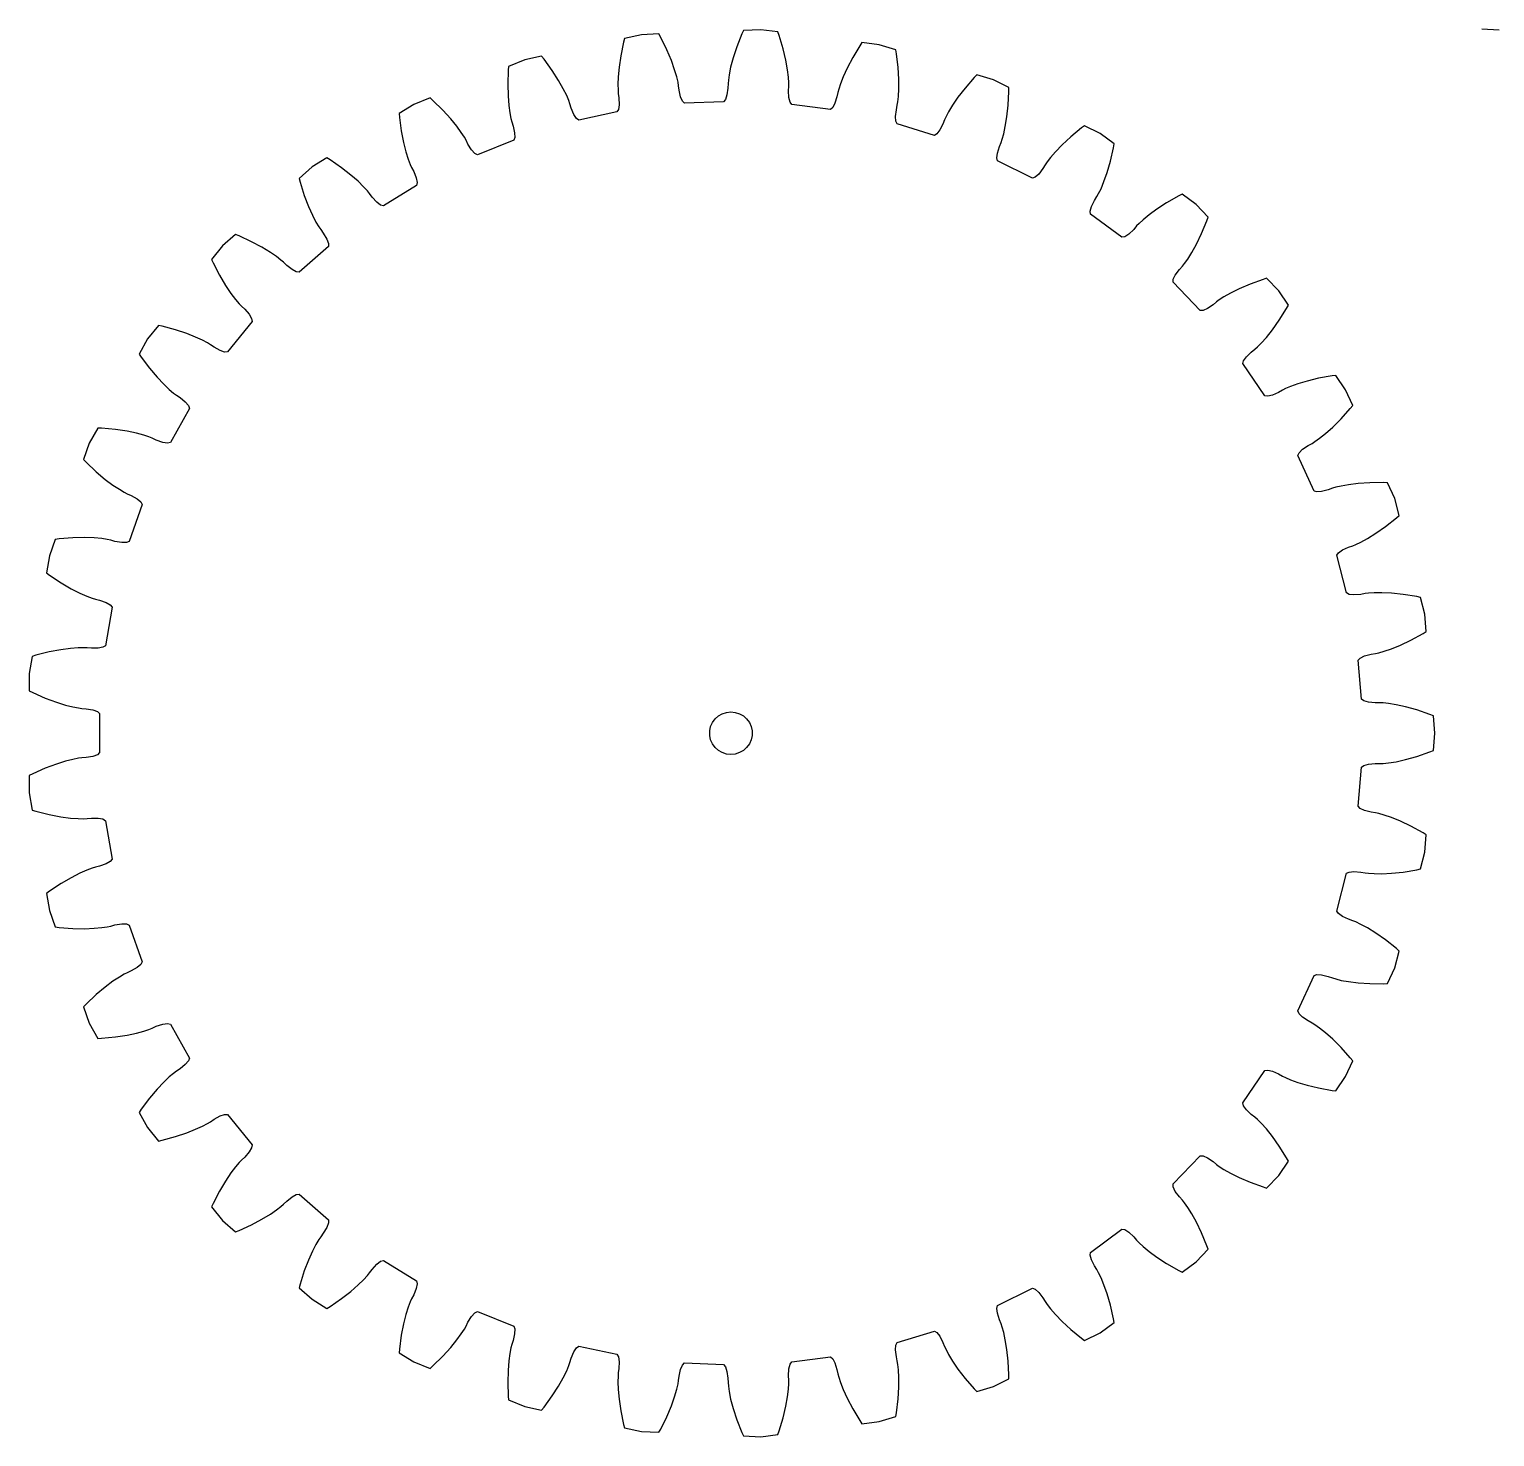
# Model space of a CAD drawing. Extents: x 0 to 203, y 0 to 198.
# Drawn here: x 0 to 103.3, y 0 to 99.2 of the extents above; entities that cross this region are included whole.
import ezdxf

# ---------------------------------------------------------------- set-up
doc = ezdxf.new("R2010")
doc.units = 0

msp = doc.modelspace()

# ---------------------------------------------------------------- linework, layer by layer
for p, q in [((51.58, 99.22), (50.36, 99.17)), ((52.8, 99.07), (51.58, 99.22)), ((102.43, 99.28), (103.65, 99.22)), ((41.9, 98.35), (41.71, 97.39)), ((41.97, 98.61), (41.9, 98.35)), ((43.17, 98.87), (41.97, 98.61)), ((44.39, 98.92), (43.17, 98.87)), ((44.53, 98.68), (44.39, 98.92)), ((44.96, 97.81), (44.53, 98.68)), ((50.25, 98.93), (49.9, 98.02)), ((50.36, 99.17), (50.25, 98.93)), ((52.89, 98.82), (52.8, 99.07)), ((53.17, 97.88), (52.89, 98.82)), ((58.72, 98.31), (58.57, 98.09)), ((59.94, 98.15), (58.72, 98.31)), ((36.13, 97.35), (34.94, 97.09)), ((36.3, 97.14), (36.13, 97.35)), ((41.71, 97.39), (41.59, 96.57)), ((45.28, 97.04), (44.96, 97.81)), ((49.64, 97.23), (49.46, 96.57)), ((49.9, 98.02), (49.64, 97.23)), ((53.36, 97.07), (53.17, 97.88)), ((58.07, 97.25), (57.68, 96.52)), ((58.57, 98.09), (58.07, 97.25)), ((61.11, 97.8), (59.94, 98.15)), ((61.16, 97.53), (61.11, 97.8)), ((61.27, 96.56), (61.16, 97.53)), ((33.78, 96.37), (33.74, 95.39)), ((33.8, 96.63), (33.78, 96.37)), ((34.94, 97.09), (33.8, 96.63)), ((36.88, 96.35), (36.3, 97.14)), ((37.32, 95.65), (36.88, 96.35)), ((41.59, 96.57), (41.53, 95.89)), ((45.51, 96.4), (45.28, 97.04)), ((45.66, 95.89), (45.51, 96.4)), ((49.46, 96.57), (49.35, 96.04)), ((53.48, 96.4), (53.36, 97.07)), ((53.54, 95.87), (53.48, 96.4)), ((57.68, 96.52), (57.4, 95.9)), ((61.32, 95.73), (61.27, 96.56)), ((33.74, 95.39), (33.76, 94.56)), ((37.66, 95.06), (37.32, 95.65)), ((41.53, 95.89), (41.51, 95.36)), ((41.51, 95.36), (41.52, 94.97)), ((45.75, 95.51), (45.66, 95.89)), ((45.79, 95.27), (45.75, 95.51)), ((45.83, 94.96), (45.79, 95.27)), ((49.26, 95.1), (49.2, 94.63)), ((49.28, 95.42), (49.26, 95.1)), ((49.3, 95.66), (49.28, 95.42)), ((49.35, 96.04), (49.3, 95.66)), ((53.56, 95.48), (53.54, 95.87)), ((53.55, 94.92), (53.56, 95.23)), ((53.56, 95.23), (53.56, 95.48)), ((57.2, 95.4), (57.08, 95.03)), ((57.4, 95.9), (57.2, 95.4)), ((61.32, 95.05), (61.32, 95.73)), ((66, 95.11), (65.49, 94.46)), ((66.64, 95.85), (66, 95.11)), ((66.82, 96.05), (66.64, 95.85)), ((67.99, 95.69), (66.82, 96.05)), ((69.09, 95.14), (67.99, 95.69)), ((69.09, 94.87), (69.09, 95.14)), ((28.26, 94.41), (27.12, 93.95)), ((28.46, 94.23), (28.26, 94.41)), ((29.16, 93.55), (28.46, 94.23)), ((33.76, 94.56), (33.82, 93.88)), ((37.9, 94.58), (37.66, 95.06)), ((38.05, 94.22), (37.9, 94.58)), ((38.13, 93.99), (38.05, 94.22)), ((41.52, 94.97), (41.54, 94.72)), ((41.54, 94.72), (41.58, 94.41)), ((41.58, 94.41), (41.6, 93.93)), ((45.93, 94.49), (45.83, 94.96)), ((46.07, 94.18), (45.93, 94.49)), ((46.21, 94.03), (46.07, 94.18)), ((48.96, 94.14), (46.21, 94.03)), ((49.1, 94.31), (48.96, 94.14)), ((49.2, 94.63), (49.1, 94.31)), ((53.57, 94.44), (53.55, 94.92)), ((53.65, 94.11), (53.57, 94.44)), ((53.77, 93.94), (53.65, 94.11)), ((56.96, 94.48), (56.82, 94.03)), ((57.02, 94.79), (56.96, 94.48)), ((57.08, 95.03), (57.02, 94.79)), ((61.21, 93.89), (61.25, 94.13)), ((61.25, 94.13), (61.3, 94.51)), ((61.3, 94.51), (61.32, 95.05)), ((65.49, 94.46), (65.11, 93.89)), ((69.04, 93.89), (69.09, 94.87)), ((27.12, 93.95), (26.08, 93.31)), ((26.08, 93.31), (26.1, 93.04)), ((26.1, 93.04), (26.23, 92.08)), ((29.72, 92.94), (29.16, 93.55)), ((33.82, 93.88), (33.89, 93.35)), ((33.89, 93.35), (33.97, 92.97)), ((38.22, 93.69), (38.13, 93.99)), ((38.4, 93.24), (38.22, 93.69)), ((38.58, 92.96), (38.4, 93.24)), ((41.44, 93.42), (38.75, 92.84)), ((41.55, 93.6), (41.44, 93.42)), ((41.6, 93.93), (41.55, 93.6)), ((56.5, 93.59), (53.77, 93.94)), ((56.66, 93.73), (56.5, 93.59)), ((56.82, 94.03), (56.66, 93.73)), ((61.08, 93.11), (61.15, 93.58)), ((61.11, 92.77), (61.08, 93.11)), ((61.15, 93.58), (61.21, 93.89)), ((64.65, 93.09), (64.55, 92.87)), ((64.83, 93.43), (64.65, 93.09)), ((65.11, 93.89), (64.83, 93.43)), ((68.83, 92.39), (68.95, 93.07)), ((68.95, 93.07), (69.04, 93.89)), ((26.23, 92.08), (26.39, 91.26)), ((30.15, 92.41), (29.72, 92.94)), ((30.46, 91.97), (30.15, 92.41)), ((33.97, 92.97), (34.03, 92.73)), ((34.03, 92.73), (34.12, 92.43)), ((34.12, 92.43), (34.22, 91.96)), ((38.75, 92.84), (38.58, 92.96)), ((61.2, 92.58), (61.11, 92.77)), ((63.83, 91.77), (61.2, 92.58)), ((64.22, 92.15), (64.01, 91.88)), ((64.43, 92.57), (64.22, 92.15)), ((64.55, 92.87), (64.43, 92.57)), ((68.72, 91.87), (68.83, 92.39)), ((74.2, 92.29), (73.45, 91.67)), ((74.42, 92.45), (74.2, 92.29)), ((75.51, 91.9), (74.42, 92.45)), ((26.39, 91.26), (26.56, 90.6)), ((30.68, 91.64), (30.46, 91.97)), ((30.8, 91.43), (30.68, 91.64)), ((30.93, 91.15), (30.8, 91.43)), ((31.18, 90.74), (30.93, 91.15)), ((34.16, 91.43), (31.6, 90.4)), ((34.23, 91.63), (34.16, 91.43)), ((34.22, 91.96), (34.23, 91.63)), ((64.01, 91.88), (63.83, 91.77)), ((68.27, 90.52), (68.41, 90.98)), ((68.41, 90.98), (68.53, 91.27)), ((68.53, 91.27), (68.61, 91.5)), ((68.61, 91.5), (68.72, 91.87)), ((72.84, 91.11), (72.37, 90.61)), ((73.45, 91.67), (72.84, 91.11)), ((76.5, 91.17), (75.51, 91.9)), ((76.45, 90.9), (76.5, 91.17)), ((20.99, 90.18), (19.95, 89.54)), ((21.22, 90.04), (20.99, 90.18)), ((22.02, 89.48), (21.22, 90.04)), ((26.56, 90.6), (26.72, 90.09)), ((26.72, 90.09), (26.86, 89.72)), ((31.41, 90.5), (31.18, 90.74)), ((31.6, 90.4), (31.41, 90.5)), ((68.23, 90.18), (68.27, 90.52)), ((68.29, 89.98), (68.23, 90.18)), ((70.75, 88.74), (68.29, 89.98)), ((72.01, 90.21), (71.78, 89.9)), ((72.37, 90.61), (72.01, 90.21)), ((76.01, 89.15), (76.24, 89.95)), ((76.24, 89.95), (76.45, 90.9)), ((19.95, 89.54), (19.03, 88.73)), ((22.68, 88.97), (22.02, 89.48)), ((23.19, 88.53), (22.68, 88.97)), ((26.86, 89.72), (26.96, 89.5)), ((26.96, 89.5), (27.11, 89.22)), ((27.11, 89.22), (27.29, 88.78)), ((71.19, 89.04), (70.94, 88.82)), ((71.48, 89.43), (71.19, 89.04)), ((71.64, 89.7), (71.48, 89.43)), ((71.78, 89.9), (71.64, 89.7)), ((75.79, 88.51), (76.01, 89.15)), ((19.03, 88.73), (19.1, 88.47)), ((19.1, 88.47), (19.39, 87.54)), ((23.58, 88.15), (23.19, 88.53)), ((23.84, 87.86), (23.58, 88.15)), ((24, 87.67), (23.84, 87.86)), ((27.31, 88.24), (24.97, 86.79)), ((27.29, 88.78), (27.35, 88.45)), ((27.35, 88.45), (27.31, 88.24)), ((70.94, 88.82), (70.75, 88.74)), ((75.41, 87.66), (75.58, 88.01)), ((75.58, 88.01), (75.79, 88.51)), ((19.39, 87.54), (19.69, 86.76)), ((24.18, 87.42), (24, 87.67)), ((24.5, 87.06), (24.18, 87.42)), ((24.76, 86.85), (24.5, 87.06)), ((24.97, 86.79), (24.76, 86.85)), ((74.91, 86.75), (75.13, 87.18)), ((75.13, 87.18), (75.29, 87.45)), ((75.29, 87.45), (75.41, 87.66)), ((80.21, 87.01), (79.52, 86.56)), ((81.06, 87.5), (80.21, 87.01)), ((81.3, 87.62), (81.06, 87.5)), ((82.28, 86.89), (81.3, 87.62)), ((83.13, 86), (82.28, 86.89)), ((19.69, 86.76), (19.97, 86.14)), ((19.97, 86.14), (20.21, 85.66)), ((74.82, 86.43), (74.91, 86.75)), ((74.84, 86.22), (74.82, 86.43)), ((77.05, 84.58), (74.84, 86.22)), ((78.55, 85.82), (78.26, 85.55)), ((78.97, 86.16), (78.55, 85.82)), ((79.52, 86.56), (78.97, 86.16)), ((83.04, 85.75), (83.13, 86)), ((14.55, 84.78), (13.63, 83.97)), ((14.8, 84.68), (14.55, 84.78)), ((20.21, 85.66), (20.41, 85.32)), ((20.41, 85.32), (20.55, 85.12)), ((20.55, 85.12), (20.73, 84.87)), ((20.73, 84.87), (20.99, 84.46)), ((77.54, 84.81), (77.26, 84.62)), ((77.89, 85.14), (77.54, 84.81)), ((78.09, 85.38), (77.89, 85.14)), ((78.26, 85.55), (78.09, 85.38)), ((82.31, 84.1), (82.67, 84.85)), ((82.67, 84.85), (83.04, 85.75)), ((13.63, 83.97), (12.86, 83.02)), ((15.68, 84.27), (14.8, 84.68)), ((16.41, 83.88), (15.68, 84.27)), ((17, 83.52), (16.41, 83.88)), ((21.1, 83.94), (19.04, 82.12)), ((20.99, 84.46), (21.1, 84.15)), ((21.1, 84.15), (21.1, 83.94)), ((77.26, 84.62), (77.05, 84.58)), ((81.98, 83.5), (82.31, 84.1)), ((12.86, 83.02), (12.97, 82.77)), ((12.97, 82.77), (13.42, 81.91)), ((17.44, 83.22), (17, 83.52)), ((17.75, 82.98), (17.44, 83.22)), ((17.93, 82.82), (17.75, 82.98)), ((18.16, 82.6), (17.93, 82.82)), ((81.32, 82.54), (81.47, 82.73)), ((81.47, 82.73), (81.7, 83.05)), ((81.7, 83.05), (81.98, 83.5)), ((13.42, 81.91), (13.84, 81.19)), ((18.53, 82.3), (18.16, 82.6)), ((18.83, 82.14), (18.53, 82.3)), ((19.04, 82.12), (18.83, 82.14)), ((80.68, 81.62), (80.82, 81.92)), ((80.82, 81.92), (81.11, 82.31)), ((81.11, 82.31), (81.32, 82.54)), ((87.26, 81.69), (87.01, 81.61)), ((88.11, 80.81), (87.26, 81.69)), ((13.84, 81.19), (14.22, 80.62)), ((14.22, 80.62), (14.54, 80.2)), ((80.66, 81.41), (80.68, 81.62)), ((82.57, 79.42), (80.66, 81.41)), ((84.72, 80.65), (84.25, 80.38)), ((85.33, 80.95), (84.72, 80.65)), ((86.09, 81.28), (85.33, 80.95)), ((87.01, 81.61), (86.09, 81.28)), ((88.8, 79.79), (88.11, 80.81)), ((14.54, 80.2), (14.79, 79.9)), ((14.79, 79.9), (14.96, 79.72)), ((14.96, 79.72), (15.19, 79.51)), ((83.48, 79.83), (83.09, 79.56)), ((83.73, 80.03), (83.48, 79.83)), ((83.92, 80.17), (83.73, 80.03)), ((84.25, 80.38), (83.92, 80.17)), ((88.67, 79.56), (88.8, 79.79)), ((15.71, 78.65), (13.98, 76.51)), ((15.19, 79.51), (15.51, 79.15)), ((15.51, 79.15), (15.68, 78.86)), ((15.68, 78.86), (15.71, 78.65)), ((82.78, 79.43), (82.57, 79.42)), ((83.09, 79.56), (82.78, 79.43)), ((87.67, 78.06), (88.15, 78.73)), ((88.15, 78.73), (88.67, 79.56)), ((9.11, 78.37), (8.34, 77.42)), ((9.37, 78.31), (9.11, 78.37)), ((10.31, 78.06), (9.37, 78.31)), ((11.1, 77.8), (10.31, 78.06)), ((11.73, 77.55), (11.1, 77.8)), ((12.22, 77.32), (11.73, 77.55)), ((86.88, 77.12), (87.24, 77.52)), ((87.24, 77.52), (87.67, 78.06)), ((8.34, 77.42), (7.74, 76.35)), ((12.56, 77.14), (12.22, 77.32)), ((12.77, 77.01), (12.56, 77.14)), ((13.03, 76.83), (12.77, 77.01)), ((13.45, 76.6), (13.03, 76.83)), ((13.77, 76.49), (13.45, 76.6)), ((13.98, 76.51), (13.77, 76.49)), ((85.83, 76.16), (86.18, 76.49)), ((86.18, 76.49), (86.42, 76.69)), ((86.42, 76.69), (86.61, 76.85)), ((86.61, 76.85), (86.88, 77.12)), ((7.74, 76.35), (7.89, 76.13)), ((7.89, 76.13), (8.48, 75.35)), ((85.59, 75.68), (85.64, 75.88)), ((87.13, 73.4), (85.59, 75.68)), ((85.64, 75.88), (85.83, 76.16)), ((8.48, 75.35), (9.01, 74.71)), ((9.01, 74.71), (9.48, 74.22)), ((90.11, 74.44), (89.46, 74.25)), ((90.92, 74.64), (90.11, 74.44)), ((91.88, 74.81), (90.92, 74.64)), ((92.14, 74.84), (91.88, 74.81)), ((92.83, 73.83), (92.14, 74.84)), ((9.48, 74.22), (9.87, 73.85)), ((9.87, 73.85), (10.17, 73.6)), ((10.17, 73.6), (10.37, 73.45)), ((10.37, 73.45), (10.63, 73.28)), ((87.34, 73.37), (87.13, 73.4)), ((87.67, 73.45), (87.34, 73.37)), ((88.1, 73.64), (87.67, 73.45)), ((88.37, 73.8), (88.1, 73.64)), ((88.59, 73.91), (88.37, 73.8)), ((88.95, 74.06), (88.59, 73.91)), ((89.46, 74.25), (88.95, 74.06)), ((93.33, 72.71), (92.83, 73.83)), ((11.29, 72.52), (9.95, 70.12)), ((10.63, 73.28), (11, 72.98)), ((11, 72.98), (11.22, 72.72)), ((11.22, 72.72), (11.29, 72.52)), ((92.51, 71.78), (93.16, 72.5)), ((93.16, 72.5), (93.33, 72.71)), ((91.93, 71.19), (92.51, 71.78)), ((4.83, 71.13), (4.23, 70.07)), ((5.09, 71.12), (4.83, 71.13)), ((6.07, 71.03), (5.09, 71.12)), ((6.89, 70.91), (6.07, 71.03)), ((7.55, 70.77), (6.89, 70.91)), ((8.07, 70.63), (7.55, 70.77)), ((8.44, 70.5), (8.07, 70.63)), ((8.67, 70.41), (8.44, 70.5)), ((8.95, 70.28), (8.67, 70.41)), ((9.41, 70.12), (8.95, 70.28)), ((90.67, 70.18), (90.99, 70.41)), ((90.99, 70.41), (91.41, 70.74)), ((91.41, 70.74), (91.93, 71.19)), ((4.23, 70.07), (3.82, 68.91)), ((9.74, 70.07), (9.41, 70.12)), ((9.95, 70.12), (9.74, 70.07)), ((89.47, 69.2), (89.56, 69.39)), ((89.56, 69.39), (89.8, 69.63)), ((89.8, 69.63), (90.19, 69.9)), ((90.19, 69.9), (90.47, 70.05)), ((90.47, 70.05), (90.67, 70.18)), ((3.82, 68.91), (4.01, 68.72)), ((4.01, 68.72), (4.72, 68.05)), ((90.61, 66.69), (89.47, 69.2)), ((4.72, 68.05), (5.35, 67.51)), ((5.35, 67.51), (5.9, 67.11)), ((93.72, 67.22), (93.04, 67.13)), ((94.55, 67.27), (93.72, 67.22)), ((95.53, 67.28), (94.55, 67.27)), ((95.79, 67.27), (95.53, 67.28)), ((96.3, 66.15), (95.79, 67.27)), ((5.9, 67.11), (6.35, 66.81)), ((6.35, 66.81), (6.68, 66.61)), ((6.68, 66.61), (6.9, 66.5)), ((6.9, 66.5), (7.19, 66.38)), ((7.19, 66.38), (7.61, 66.14)), ((7.61, 66.14), (7.86, 65.92)), ((90.81, 66.63), (90.61, 66.69)), ((91.14, 66.65), (90.81, 66.63)), ((91.61, 66.77), (91.14, 66.65)), ((91.9, 66.88), (91.61, 66.77)), ((92.14, 66.95), (91.9, 66.88)), ((92.52, 67.04), (92.14, 66.95)), ((93.04, 67.13), (92.52, 67.04)), ((96.61, 64.97), (96.3, 66.15)), ((7.97, 65.74), (7.05, 63.14)), ((7.86, 65.92), (7.97, 65.74)), ((94.96, 63.71), (95.64, 64.19)), ((95.64, 64.19), (96.41, 64.79)), ((96.41, 64.79), (96.61, 64.97)), ((1.83, 63.28), (1.42, 62.12)), ((2.1, 63.31), (1.83, 63.28)), ((3.07, 63.39), (2.1, 63.31)), ((3.9, 63.4), (3.07, 63.39)), ((4.58, 63.38), (3.9, 63.4)), ((5.12, 63.33), (4.58, 63.38)), ((5.5, 63.27), (5.12, 63.33)), ((5.74, 63.22), (5.5, 63.27)), ((6.04, 63.14), (5.74, 63.22)), ((6.52, 63.05), (6.04, 63.14)), ((6.85, 63.06), (6.52, 63.05)), ((7.05, 63.14), (6.85, 63.06)), ((93.56, 62.92), (93.91, 63.09)), ((93.91, 63.09), (94.38, 63.35)), ((94.38, 63.35), (94.96, 63.71)), ((1.42, 62.12), (1.22, 60.92)), ((92.21, 62.16), (92.32, 62.34)), ((92.9, 59.5), (92.21, 62.16)), ((92.32, 62.34), (92.6, 62.53)), ((92.6, 62.53), (93.04, 62.73)), ((93.04, 62.73), (93.33, 62.83)), ((93.33, 62.83), (93.56, 62.92)), ((1.22, 60.92), (1.43, 60.76)), ((1.43, 60.76), (2.25, 60.22)), ((2.25, 60.22), (2.96, 59.8)), ((2.96, 59.8), (3.57, 59.49)), ((3.57, 59.49), (4.06, 59.27)), ((4.06, 59.27), (4.43, 59.14)), ((4.43, 59.14), (4.66, 59.06)), ((4.66, 59.06), (4.96, 58.99)), ((4.96, 58.99), (5.41, 58.83)), ((93.09, 59.4), (92.9, 59.5)), ((93.42, 59.36), (93.09, 59.4)), ((93.9, 59.4), (93.42, 59.36)), ((94.21, 59.46), (93.9, 59.4)), ((94.45, 59.49), (94.21, 59.46)), ((94.84, 59.51), (94.45, 59.49)), ((95.38, 59.52), (94.84, 59.51)), ((96.06, 59.49), (95.38, 59.52)), ((96.89, 59.4), (96.06, 59.49)), ((97.85, 59.25), (96.89, 59.4)), ((98.11, 59.19), (97.85, 59.25)), ((98.42, 58), (98.11, 59.19)), ((5.84, 58.49), (5.37, 55.78)), ((5.41, 58.83), (5.71, 58.66)), ((5.71, 58.66), (5.84, 58.49)), ((98.52, 56.78), (98.42, 58)), ((96.06, 55.56), (96.69, 55.82)), ((96.69, 55.82), (97.44, 56.17)), ((97.44, 56.17), (98.3, 56.64)), ((98.3, 56.64), (98.52, 56.78)), ((0.21, 55.03), (0, 53.82)), ((0.46, 55.11), (0.21, 55.03)), ((1.41, 55.35), (0.46, 55.11)), ((2.22, 55.5), (1.41, 55.35)), ((2.9, 55.59), (2.22, 55.5)), ((3.44, 55.63), (2.9, 55.59)), ((3.83, 55.64), (3.44, 55.63)), ((4.07, 55.63), (3.83, 55.64)), ((4.38, 55.6), (4.07, 55.63)), ((4.86, 55.6), (4.38, 55.6)), ((5.19, 55.67), (4.86, 55.6)), ((5.37, 55.78), (5.19, 55.67)), ((93.71, 54.76), (93.86, 54.91)), ((93.86, 54.91), (94.16, 55.06)), ((94.16, 55.06), (94.63, 55.18)), ((94.63, 55.18), (94.94, 55.23)), ((94.94, 55.23), (95.17, 55.28)), ((95.17, 55.28), (95.55, 55.39)), ((95.55, 55.39), (96.06, 55.56)), ((0, 53.82), (0, 52.6)), ((93.95, 52.02), (93.71, 54.76)), ((0, 52.6), (0.24, 52.48)), ((0.24, 52.48), (1.13, 52.08)), ((1.13, 52.08), (1.91, 51.79)), ((1.91, 51.79), (2.56, 51.59)), ((94.12, 51.89), (93.95, 52.02)), ((94.44, 51.8), (94.12, 51.89)), ((94.92, 51.75), (94.44, 51.8)), ((95.23, 51.76), (94.92, 51.75)), ((95.47, 51.75), (95.23, 51.76)), ((95.86, 51.71), (95.47, 51.75)), ((96.39, 51.62), (95.86, 51.71)), ((2.56, 51.59), (3.08, 51.46)), ((3.08, 51.46), (3.46, 51.39)), ((3.46, 51.39), (3.71, 51.35)), ((3.71, 51.35), (4.02, 51.33)), ((4.02, 51.33), (4.49, 51.25)), ((4.49, 51.25), (4.81, 51.13)), ((4.81, 51.13), (4.96, 50.99)), ((4.96, 50.99), (4.96, 48.24)), ((48.36, 50.62), (48.6, 50.83)), ((48.6, 50.83), (48.87, 50.98)), ((48.87, 50.98), (49.17, 51.08)), ((49.17, 51.08), (49.48, 51.11)), ((49.48, 51.11), (49.79, 51.08)), ((49.79, 51.08), (50.09, 50.98)), ((50.09, 50.98), (50.36, 50.83)), ((50.36, 50.83), (50.59, 50.62)), ((97.06, 51.47), (96.39, 51.62)), ((97.86, 51.25), (97.06, 51.47)), ((98.78, 50.93), (97.86, 51.25)), ((99.03, 50.83), (98.78, 50.93)), ((99.13, 49.61), (99.03, 50.83)), ((47.99, 49.77), (48.05, 50.08)), ((47.99, 49.45), (47.99, 49.77)), ((48.05, 50.08), (48.18, 50.36)), ((48.18, 50.36), (48.36, 50.62)), ((50.59, 50.62), (50.78, 50.36)), ((50.78, 50.36), (50.9, 50.08)), ((50.9, 50.08), (50.97, 49.77)), ((50.97, 49.77), (50.97, 49.45)), ((99.03, 48.39), (99.13, 49.61)), ((48.05, 49.15), (47.99, 49.45)), ((48.18, 48.86), (48.05, 49.15)), ((48.36, 48.61), (48.18, 48.86)), ((48.6, 48.4), (48.36, 48.61)), ((50.59, 48.61), (50.36, 48.4)), ((50.78, 48.86), (50.59, 48.61)), ((50.9, 49.15), (50.78, 48.86)), ((50.97, 49.45), (50.9, 49.15)), ((2.56, 47.63), (1.91, 47.43)), ((3.08, 47.76), (2.56, 47.63)), ((3.46, 47.84), (3.08, 47.76)), ((3.71, 47.87), (3.46, 47.84)), ((4.02, 47.89), (3.71, 47.87)), ((4.49, 47.97), (4.02, 47.89)), ((4.81, 48.09), (4.49, 47.97)), ((4.96, 48.24), (4.81, 48.09)), ((48.87, 48.24), (48.6, 48.4)), ((49.17, 48.14), (48.87, 48.24)), ((49.48, 48.11), (49.17, 48.14)), ((49.79, 48.14), (49.48, 48.11)), ((50.09, 48.24), (49.79, 48.14)), ((50.36, 48.4), (50.09, 48.24)), ((95.86, 47.52), (96.39, 47.6)), ((96.39, 47.6), (97.06, 47.75)), ((97.06, 47.75), (97.86, 47.97)), ((97.86, 47.97), (98.78, 48.29)), ((98.78, 48.29), (99.03, 48.39)), ((0.24, 46.75), (0, 46.62)), ((0, 46.62), (0, 45.4)), ((1.13, 47.14), (0.24, 46.75)), ((1.91, 47.43), (1.13, 47.14)), ((93.71, 44.47), (93.95, 47.21)), ((93.95, 47.21), (94.12, 47.34)), ((94.12, 47.34), (94.44, 47.43)), ((94.44, 47.43), (94.92, 47.47)), ((94.92, 47.47), (95.23, 47.47)), ((95.23, 47.47), (95.47, 47.48)), ((95.47, 47.48), (95.86, 47.52)), ((0, 45.4), (0.21, 44.19)), ((93.86, 44.31), (93.71, 44.47)), ((0.21, 44.19), (0.46, 44.11)), ((0.46, 44.11), (1.41, 43.88)), ((1.41, 43.88), (2.22, 43.72)), ((2.22, 43.72), (2.9, 43.63)), ((2.9, 43.63), (3.44, 43.59)), ((3.44, 43.59), (3.83, 43.58)), ((3.83, 43.58), (4.07, 43.59)), ((4.07, 43.59), (4.38, 43.62)), ((4.38, 43.62), (4.86, 43.62)), ((4.86, 43.62), (5.19, 43.56)), ((5.19, 43.56), (5.37, 43.44)), ((5.37, 43.44), (5.84, 40.73)), ((94.16, 44.16), (93.86, 44.31)), ((94.63, 44.04), (94.16, 44.16)), ((94.94, 43.99), (94.63, 44.04)), ((95.17, 43.94), (94.94, 43.99)), ((95.55, 43.84), (95.17, 43.94)), ((96.06, 43.66), (95.55, 43.84)), ((96.69, 43.4), (96.06, 43.66)), ((97.44, 43.05), (96.69, 43.4)), ((98.3, 42.58), (97.44, 43.05)), ((98.52, 42.44), (98.3, 42.58)), ((98.42, 41.22), (98.52, 42.44)), ((5.41, 40.39), (4.96, 40.24)), ((5.71, 40.57), (5.41, 40.39)), ((5.84, 40.73), (5.71, 40.57)), ((98.11, 40.04), (98.42, 41.22)), ((2.96, 39.42), (2.25, 39.01)), ((3.57, 39.73), (2.96, 39.42)), ((4.06, 39.95), (3.57, 39.73)), ((4.43, 40.09), (4.06, 39.95)), ((4.66, 40.16), (4.43, 40.09)), ((4.96, 40.24), (4.66, 40.16)), ((92.21, 37.06), (92.9, 39.73)), ((92.9, 39.73), (93.09, 39.82)), ((93.09, 39.82), (93.42, 39.86)), ((93.42, 39.86), (93.9, 39.82)), ((93.9, 39.82), (94.21, 39.76)), ((94.21, 39.76), (94.45, 39.73)), ((94.45, 39.73), (94.84, 39.71)), ((94.84, 39.71), (95.38, 39.7)), ((95.38, 39.7), (96.06, 39.74)), ((96.06, 39.74), (96.89, 39.82)), ((96.89, 39.82), (97.85, 39.98)), ((97.85, 39.98), (98.11, 40.04)), ((1.43, 38.47), (1.22, 38.31)), ((1.22, 38.31), (1.42, 37.1)), ((2.25, 39.01), (1.43, 38.47)), ((1.42, 37.1), (1.83, 35.95)), ((92.32, 36.89), (92.21, 37.06)), ((92.6, 36.69), (92.32, 36.89)), ((93.04, 36.49), (92.6, 36.69)), ((93.33, 36.39), (93.04, 36.49)), ((93.56, 36.3), (93.33, 36.39)), ((93.91, 36.13), (93.56, 36.3)), ((1.83, 35.95), (2.1, 35.91)), ((2.1, 35.91), (3.07, 35.84)), ((3.07, 35.84), (3.9, 35.82)), ((3.9, 35.82), (4.58, 35.85)), ((4.58, 35.85), (5.12, 35.9)), ((5.12, 35.9), (5.5, 35.96)), ((5.5, 35.96), (5.74, 36.01)), ((5.74, 36.01), (6.04, 36.09)), ((6.04, 36.09), (6.52, 36.17)), ((6.52, 36.17), (6.85, 36.16)), ((6.85, 36.16), (7.05, 36.08)), ((7.05, 36.08), (7.97, 33.49)), ((94.38, 35.88), (93.91, 36.13)), ((94.96, 35.52), (94.38, 35.88)), ((95.64, 35.04), (94.96, 35.52)), ((96.41, 34.43), (95.64, 35.04)), ((96.3, 33.07), (96.61, 34.25)), ((96.61, 34.25), (96.41, 34.43)), ((7.61, 33.08), (7.19, 32.85)), ((7.86, 33.3), (7.61, 33.08)), ((7.97, 33.49), (7.86, 33.3)), ((5.9, 32.12), (5.35, 31.71)), ((6.35, 32.41), (5.9, 32.12)), ((6.68, 32.61), (6.35, 32.41)), ((6.9, 32.72), (6.68, 32.61)), ((7.19, 32.85), (6.9, 32.72)), ((89.47, 30.02), (90.61, 32.53)), ((90.61, 32.53), (90.81, 32.59)), ((90.81, 32.59), (91.14, 32.57)), ((91.14, 32.57), (91.61, 32.45)), ((91.61, 32.45), (91.9, 32.35)), ((91.9, 32.35), (92.14, 32.28)), ((92.14, 32.28), (92.52, 32.18)), ((92.52, 32.18), (93.04, 32.09)), ((93.04, 32.09), (93.72, 32)), ((95.79, 31.95), (96.3, 33.07)), ((4.72, 31.18), (4.01, 30.51)), ((5.35, 31.71), (4.72, 31.18)), ((93.72, 32), (94.55, 31.95)), ((94.55, 31.95), (95.53, 31.94)), ((95.53, 31.94), (95.79, 31.95)), ((4.01, 30.51), (3.82, 30.31)), ((3.82, 30.31), (4.23, 29.16)), ((89.56, 29.83), (89.47, 30.02)), ((4.23, 29.16), (4.83, 28.09)), ((8.67, 28.81), (8.95, 28.94)), ((8.95, 28.94), (9.41, 29.1)), ((9.41, 29.1), (9.74, 29.15)), ((9.74, 29.15), (9.95, 29.1)), ((9.95, 29.1), (11.29, 26.7)), ((89.8, 29.59), (89.56, 29.83)), ((90.19, 29.32), (89.8, 29.59)), ((90.47, 29.17), (90.19, 29.32)), ((90.67, 29.04), (90.47, 29.17)), ((90.99, 28.82), (90.67, 29.04)), ((4.83, 28.09), (5.09, 28.1)), ((5.09, 28.1), (6.07, 28.19)), ((6.07, 28.19), (6.89, 28.32)), ((6.89, 28.32), (7.55, 28.46)), ((7.55, 28.46), (8.07, 28.6)), ((8.07, 28.6), (8.44, 28.72)), ((8.44, 28.72), (8.67, 28.81)), ((91.41, 28.48), (90.99, 28.82)), ((91.93, 28.03), (91.41, 28.48)), ((92.51, 27.45), (91.93, 28.03)), ((93.16, 26.72), (92.51, 27.45)), ((10.63, 25.94), (10.37, 25.77)), ((11, 26.24), (10.63, 25.94)), ((11.22, 26.5), (11, 26.24)), ((11.29, 26.7), (11.22, 26.5)), ((87.13, 25.83), (87.34, 25.85)), ((87.34, 25.85), (87.67, 25.78)), ((92.83, 25.39), (93.33, 26.51)), ((93.33, 26.51), (93.16, 26.72)), ((9.48, 25), (9.01, 24.51)), ((9.87, 25.37), (9.48, 25)), ((10.17, 25.62), (9.87, 25.37)), ((10.37, 25.77), (10.17, 25.62)), ((85.59, 23.55), (87.13, 25.83)), ((87.67, 25.78), (88.1, 25.58)), ((88.1, 25.58), (88.37, 25.42)), ((88.37, 25.42), (88.59, 25.32)), ((88.59, 25.32), (88.95, 25.16)), ((88.95, 25.16), (89.46, 24.98)), ((89.46, 24.98), (90.11, 24.78)), ((92.14, 24.38), (92.83, 25.39)), ((8.48, 23.88), (7.89, 23.1)), ((9.01, 24.51), (8.48, 23.88)), ((90.11, 24.78), (90.92, 24.59)), ((90.92, 24.59), (91.88, 24.41)), ((91.88, 24.41), (92.14, 24.38)), ((7.89, 23.1), (7.74, 22.87)), ((7.74, 22.87), (8.34, 21.81)), ((85.64, 23.34), (85.59, 23.55)), ((85.83, 23.06), (85.64, 23.34)), ((86.18, 22.73), (85.83, 23.06)), ((8.34, 21.81), (9.11, 20.85)), ((11.73, 21.68), (12.22, 21.9)), ((12.22, 21.9), (12.56, 22.09)), ((12.56, 22.09), (12.77, 22.21)), ((12.77, 22.21), (13.03, 22.39)), ((13.03, 22.39), (13.45, 22.62)), ((13.45, 22.62), (13.77, 22.73)), ((13.77, 22.73), (13.98, 22.72)), ((13.98, 22.72), (15.71, 20.58)), ((86.42, 22.54), (86.18, 22.73)), ((86.61, 22.38), (86.42, 22.54)), ((86.88, 22.1), (86.61, 22.38)), ((87.24, 21.7), (86.88, 22.1)), ((9.11, 20.85), (9.37, 20.91)), ((9.37, 20.91), (10.31, 21.16)), ((10.31, 21.16), (11.1, 21.42)), ((11.1, 21.42), (11.73, 21.68)), ((87.67, 21.17), (87.24, 21.7)), ((88.15, 20.49), (87.67, 21.17)), ((15.19, 19.72), (14.96, 19.5)), ((15.51, 20.08), (15.19, 19.72)), ((15.68, 20.37), (15.51, 20.08)), ((15.71, 20.58), (15.68, 20.37)), ((80.66, 17.82), (82.57, 19.8)), ((82.57, 19.8), (82.78, 19.8)), ((82.78, 19.8), (83.09, 19.67)), ((83.09, 19.67), (83.48, 19.4)), ((88.67, 19.67), (88.15, 20.49)), ((88.8, 19.43), (88.67, 19.67)), ((14.54, 19.03), (14.22, 18.6)), ((14.79, 19.33), (14.54, 19.03)), ((14.96, 19.5), (14.79, 19.33)), ((83.48, 19.4), (83.73, 19.2)), ((83.73, 19.2), (83.92, 19.05)), ((83.92, 19.05), (84.25, 18.84)), ((84.25, 18.84), (84.72, 18.58)), ((88.11, 18.42), (88.8, 19.43)), ((13.84, 18.03), (13.42, 17.32)), ((14.22, 18.6), (13.84, 18.03)), ((80.68, 17.61), (80.66, 17.82)), ((80.82, 17.3), (80.68, 17.61)), ((84.72, 18.58), (85.33, 18.27)), ((85.33, 18.27), (86.09, 17.94)), ((86.09, 17.94), (87.01, 17.61)), ((87.01, 17.61), (87.26, 17.53)), ((87.26, 17.53), (88.11, 18.42)), ((13.42, 17.32), (12.97, 16.45)), ((17.93, 16.4), (18.16, 16.62)), ((18.16, 16.62), (18.53, 16.92)), ((18.53, 16.92), (18.83, 17.08)), ((18.83, 17.08), (19.04, 17.11)), ((19.04, 17.11), (21.1, 15.29)), ((81.11, 16.92), (80.82, 17.3)), ((81.32, 16.68), (81.11, 16.92)), ((81.47, 16.49), (81.32, 16.68)), ((12.97, 16.45), (12.86, 16.2)), ((12.86, 16.2), (13.63, 15.25)), ((16.41, 15.34), (17, 15.7)), ((17, 15.7), (17.44, 16)), ((17.44, 16), (17.75, 16.24)), ((17.75, 16.24), (17.93, 16.4)), ((81.7, 16.17), (81.47, 16.49)), ((81.98, 15.72), (81.7, 16.17)), ((82.31, 15.12), (81.98, 15.72)), ((13.63, 15.25), (14.55, 14.44)), ((14.55, 14.44), (14.8, 14.54)), ((14.8, 14.54), (15.68, 14.95)), ((15.68, 14.95), (16.41, 15.34)), ((20.99, 14.76), (20.73, 14.35)), ((21.1, 15.08), (20.99, 14.76)), ((21.1, 15.29), (21.1, 15.08)), ((74.84, 13), (77.05, 14.64)), ((77.05, 14.64), (77.26, 14.6)), ((77.26, 14.6), (77.54, 14.42)), ((82.67, 14.38), (82.31, 15.12)), ((20.21, 13.56), (19.97, 13.09)), ((20.41, 13.9), (20.21, 13.56)), ((20.55, 14.1), (20.41, 13.9)), ((20.73, 14.35), (20.55, 14.1)), ((77.54, 14.42), (77.89, 14.09)), ((77.89, 14.09), (78.09, 13.85)), ((78.09, 13.85), (78.26, 13.67)), ((78.26, 13.67), (78.55, 13.41)), ((83.04, 13.47), (82.67, 14.38)), ((83.13, 13.22), (83.04, 13.47)), ((19.69, 12.46), (19.39, 11.69)), ((19.97, 13.09), (19.69, 12.46)), ((24.76, 12.37), (24.97, 12.43)), ((24.97, 12.43), (27.31, 10.99)), ((74.82, 12.79), (74.84, 13)), ((74.91, 12.47), (74.82, 12.79)), ((75.13, 12.04), (74.91, 12.47)), ((78.55, 13.41), (78.97, 13.07)), ((78.97, 13.07), (79.52, 12.66)), ((79.52, 12.66), (80.21, 12.21)), ((82.28, 12.34), (83.13, 13.22)), ((19.39, 11.69), (19.1, 10.76)), ((23.84, 11.36), (24, 11.55)), ((24, 11.55), (24.18, 11.8)), ((24.18, 11.8), (24.5, 12.16)), ((24.5, 12.16), (24.76, 12.37)), ((75.29, 11.78), (75.13, 12.04)), ((75.41, 11.56), (75.29, 11.78)), ((75.58, 11.21), (75.41, 11.56)), ((80.21, 12.21), (81.06, 11.73)), ((81.06, 11.73), (81.3, 11.61)), ((81.3, 11.61), (82.28, 12.34)), ((19.1, 10.76), (19.03, 10.5)), ((19.03, 10.5), (19.95, 9.69)), ((22.68, 10.25), (23.19, 10.7)), ((23.19, 10.7), (23.58, 11.07)), ((23.58, 11.07), (23.84, 11.36)), ((27.29, 10.45), (27.11, 10)), ((27.35, 10.78), (27.29, 10.45)), ((27.31, 10.99), (27.35, 10.78)), ((68.29, 9.25), (70.75, 10.48)), ((70.75, 10.48), (70.94, 10.41)), ((70.94, 10.41), (71.19, 10.18)), ((75.79, 10.72), (75.58, 11.21)), ((76.01, 10.07), (75.79, 10.72)), ((19.95, 9.69), (20.99, 9.05)), ((21.22, 9.19), (22.02, 9.74)), ((22.02, 9.74), (22.68, 10.25)), ((26.86, 9.5), (26.72, 9.14)), ((26.96, 9.72), (26.86, 9.5)), ((27.11, 10), (26.96, 9.72)), ((71.19, 10.18), (71.48, 9.79)), ((71.48, 9.79), (71.64, 9.53)), ((71.64, 9.53), (71.78, 9.32)), ((71.78, 9.32), (72.01, 9.01)), ((76.24, 9.27), (76.01, 10.07)), ((20.99, 9.05), (21.22, 9.19)), ((26.56, 8.62), (26.39, 7.96)), ((26.72, 9.14), (26.56, 8.62)), ((30.93, 8.07), (31.18, 8.48)), ((31.18, 8.48), (31.41, 8.73)), ((31.41, 8.73), (31.6, 8.82)), ((31.6, 8.82), (34.16, 7.8)), ((68.23, 9.04), (68.29, 9.25)), ((68.27, 8.7), (68.23, 9.04)), ((68.41, 8.25), (68.27, 8.7)), ((72.01, 9.01), (72.37, 8.61)), ((72.37, 8.61), (72.84, 8.12)), ((76.45, 8.32), (76.24, 9.27)), ((76.5, 8.06), (76.45, 8.32)), ((26.39, 7.96), (26.23, 7.15)), ((30.15, 6.82), (30.46, 7.25)), ((30.46, 7.25), (30.68, 7.58)), ((30.68, 7.58), (30.8, 7.79)), ((30.8, 7.79), (30.93, 8.07)), ((34.22, 7.26), (34.12, 6.79)), ((34.16, 7.8), (34.23, 7.6)), ((34.23, 7.6), (34.22, 7.26)), ((61.2, 6.65), (63.83, 7.45)), ((63.83, 7.45), (64.01, 7.34)), ((64.01, 7.34), (64.22, 7.08)), ((68.53, 7.96), (68.41, 8.25)), ((68.61, 7.73), (68.53, 7.96)), ((68.72, 7.35), (68.61, 7.73)), ((68.83, 6.83), (68.72, 7.35)), ((72.84, 8.12), (73.45, 7.56)), ((73.45, 7.56), (74.2, 6.94)), ((74.42, 6.78), (75.51, 7.33)), ((75.51, 7.33), (76.5, 8.06)), ((26.23, 7.15), (26.1, 6.18)), ((29.16, 5.67), (29.72, 6.29)), ((29.72, 6.29), (30.15, 6.82)), ((33.97, 6.26), (33.89, 5.87)), ((34.03, 6.49), (33.97, 6.26)), ((34.12, 6.79), (34.03, 6.49)), ((38.4, 5.98), (38.58, 6.26)), ((38.58, 6.26), (38.75, 6.39)), ((38.75, 6.39), (41.44, 5.81)), ((61.08, 6.12), (61.11, 6.45)), ((61.11, 6.45), (61.2, 6.65)), ((64.22, 7.08), (64.43, 6.65)), ((64.43, 6.65), (64.55, 6.36)), ((64.55, 6.36), (64.65, 6.14)), ((68.95, 6.15), (68.83, 6.83)), ((74.2, 6.94), (74.42, 6.78)), ((26.1, 6.18), (26.08, 5.91)), ((26.08, 5.91), (27.12, 5.27)), ((27.12, 5.27), (28.26, 4.82)), ((28.46, 4.99), (29.16, 5.67)), ((33.82, 5.34), (33.76, 4.66)), ((33.89, 5.87), (33.82, 5.34)), ((38.05, 5.01), (38.13, 5.23)), ((38.13, 5.23), (38.22, 5.54)), ((38.22, 5.54), (38.4, 5.98)), ((41.44, 5.81), (41.55, 5.62)), ((41.55, 5.62), (41.6, 5.29)), ((41.6, 5.29), (41.58, 4.81)), ((46.07, 5.05), (46.21, 5.2)), ((46.21, 5.2), (48.96, 5.08)), ((53.65, 5.11), (53.77, 5.28)), ((53.77, 5.28), (56.5, 5.63)), ((56.5, 5.63), (56.66, 5.5)), ((56.66, 5.5), (56.82, 5.2)), ((56.82, 5.2), (56.96, 4.74)), ((61.15, 5.64), (61.08, 6.12)), ((61.21, 5.34), (61.15, 5.64)), ((61.25, 5.1), (61.21, 5.34)), ((64.65, 6.14), (64.83, 5.79)), ((64.83, 5.79), (65.11, 5.33)), ((65.11, 5.33), (65.49, 4.77)), ((69.04, 5.33), (68.95, 6.15)), ((69.09, 4.36), (69.04, 5.33)), ((28.26, 4.82), (28.46, 4.99)), ((33.76, 4.66), (33.74, 3.83)), ((37.32, 3.57), (37.66, 4.16)), ((37.66, 4.16), (37.9, 4.65)), ((37.9, 4.65), (38.05, 5.01)), ((41.52, 4.26), (41.51, 3.87)), ((41.54, 4.5), (41.52, 4.26)), ((41.58, 4.81), (41.54, 4.5)), ((45.79, 3.96), (45.83, 4.27)), ((45.83, 4.27), (45.93, 4.74)), ((45.93, 4.74), (46.07, 5.05)), ((48.96, 5.08), (49.1, 4.92)), ((49.1, 4.92), (49.2, 4.6)), ((49.2, 4.6), (49.26, 4.12)), ((53.55, 4.3), (53.57, 4.78)), ((53.56, 3.99), (53.55, 4.3)), ((53.57, 4.78), (53.65, 5.11)), ((56.96, 4.74), (57.02, 4.43)), ((57.02, 4.43), (57.08, 4.2)), ((57.08, 4.2), (57.2, 3.83)), ((61.3, 4.71), (61.25, 5.1)), ((61.32, 4.17), (61.3, 4.71)), ((61.32, 3.49), (61.32, 4.17)), ((65.49, 4.77), (66, 4.11)), ((69.09, 4.09), (69.09, 4.36)), ((33.74, 3.83), (33.78, 2.86)), ((36.88, 2.87), (37.32, 3.57)), ((41.51, 3.87), (41.53, 3.33)), ((41.53, 3.33), (41.59, 2.65)), ((45.51, 2.82), (45.66, 3.34)), ((45.66, 3.34), (45.75, 3.72)), ((45.75, 3.72), (45.79, 3.96)), ((49.26, 4.12), (49.28, 3.81)), ((49.28, 3.81), (49.3, 3.56)), ((49.3, 3.56), (49.35, 3.18)), ((49.35, 3.18), (49.46, 2.65)), ((53.48, 2.82), (53.54, 3.36)), ((53.54, 3.36), (53.56, 3.75)), ((53.56, 3.75), (53.56, 3.99)), ((57.2, 3.83), (57.4, 3.33)), ((57.4, 3.33), (57.68, 2.71)), ((61.27, 2.66), (61.32, 3.49)), ((66, 4.11), (66.64, 3.37)), ((66.64, 3.37), (66.82, 3.18)), ((66.82, 3.18), (67.99, 3.54)), ((67.99, 3.54), (69.09, 4.09)), ((33.78, 2.86), (33.8, 2.59)), ((33.8, 2.59), (34.94, 2.13)), ((34.94, 2.13), (36.13, 1.87)), ((36.13, 1.87), (36.3, 2.08)), ((36.3, 2.08), (36.88, 2.87)), ((41.59, 2.65), (41.71, 1.83)), ((44.96, 1.41), (45.28, 2.18)), ((45.28, 2.18), (45.51, 2.82)), ((49.46, 2.65), (49.64, 1.99)), ((53.17, 1.34), (53.36, 2.15)), ((53.36, 2.15), (53.48, 2.82)), ((57.68, 2.71), (58.07, 1.97)), ((61.16, 1.69), (61.27, 2.66)), ((41.71, 1.83), (41.9, 0.87)), ((44.53, 0.54), (44.96, 1.41)), ((49.64, 1.99), (49.9, 1.2)), ((49.9, 1.2), (50.25, 0.3)), ((52.89, 0.41), (53.17, 1.34)), ((58.07, 1.97), (58.57, 1.14)), ((58.57, 1.14), (58.72, 0.91)), ((58.72, 0.91), (59.94, 1.07)), ((59.94, 1.07), (61.11, 1.43)), ((61.11, 1.43), (61.16, 1.69)), ((41.9, 0.87), (41.97, 0.62)), ((41.97, 0.62), (43.17, 0.36)), ((43.17, 0.36), (44.39, 0.31)), ((44.39, 0.31), (44.53, 0.54)), ((50.25, 0.3), (50.36, 0.05)), ((50.36, 0.05), (51.58, 0)), ((51.58, 0), (52.8, 0.16)), ((52.8, 0.16), (52.89, 0.41))]:
    msp.add_line(p, q)

doc.saveas('drawing.dxf')
